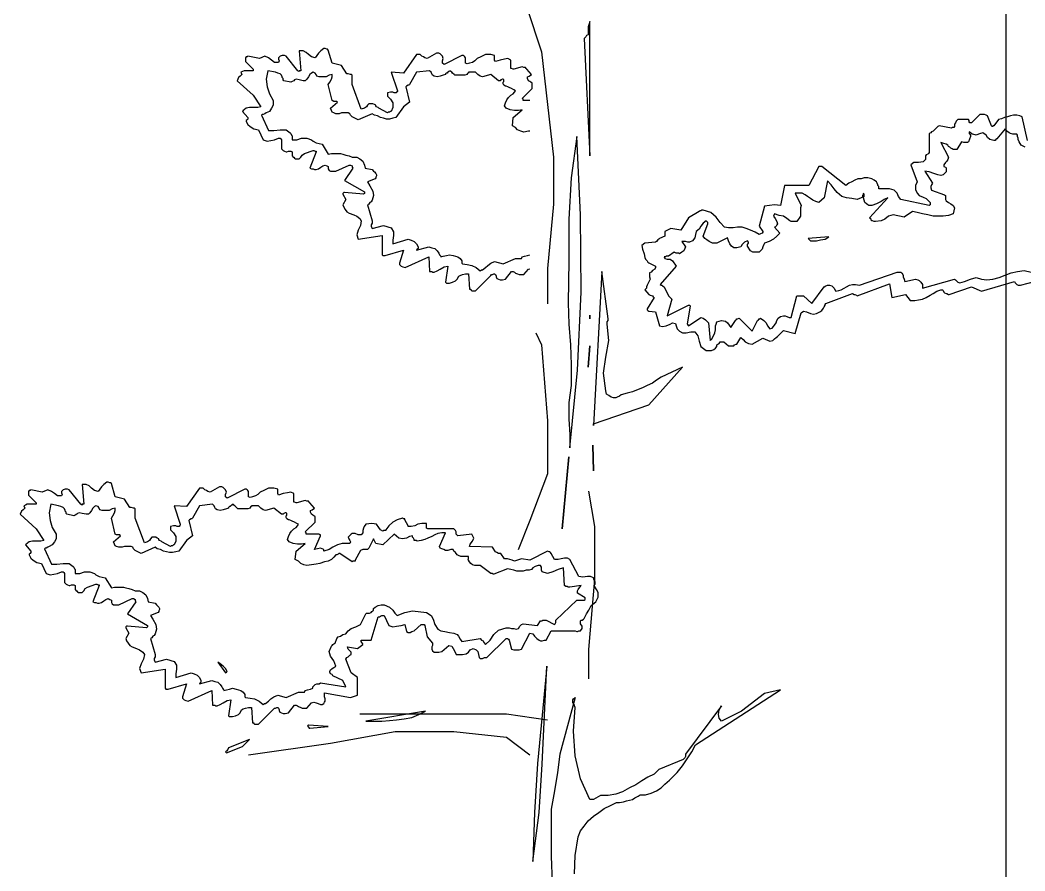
# Model space of a CAD drawing. Header units: millimetres. Extents: x 156.6 to 189.1, y 206.7 to 239.3.
# Drawn here: x 162.321 to 163.628, y 209.96 to 211.067 of the extents above; entities that cross this region are included whole.
import ezdxf

# ---------------------------------------------------------------- set-up
doc = ezdxf.new("R2010")
doc.units = ezdxf.units.MM
doc.header["$LTSCALE"] = 0.02
doc.layers.add('7', color=7, linetype='Continuous')

msp = doc.modelspace()

# ---------------------------------------------------------------- linework, layer by layer
msp.add_line((163.6035, 214.3096), (163.6035, 208.0858))
for points in [[(162.9617, 211.1401), (162.9998, 211.0257), (163.0151, 210.8884), (163.0151, 210.8274), (163.0074, 210.7435), (163.0074, 210.6978)], [(162.9922, 210.6597), (162.9998, 210.6444), (163.0074, 210.5453), (163.0074, 210.4766), (162.9845, 210.4156), (162.9693, 210.3775)], [(163.0608, 210.4538), (163.0685, 210.408), (163.0685, 210.3394), (163.0608, 210.2479), (163.0608, 210.2097)], [(162.7633, 210.164), (162.8243, 210.164), (162.893, 210.164), (162.954, 210.164), (163.0074, 210.1564)], [(162.6183, 210.1106), (162.7251, 210.1259), (162.8091, 210.1411), (162.8854, 210.1411), (162.954, 210.1335), (162.9845, 210.1106)]]:
    msp.add_lwpolyline(points)
at = {"layer": '7', "linetype": 'Continuous'}
for points in [[(163.0623, 210.8924), (163.0623, 211.0649), (163.0613, 211.0609), (163.0603, 211.0579), (163.0603, 211.0539), (163.0603, 211.0499), (163.0603, 211.0479), (163.0583, 211.047), (163.0573, 211.0449), (163.0553, 211.0429), (163.0623, 210.8904), (163.0623, 210.8904), (163.0623, 210.8914), (163.0623, 210.8924), (163.0623, 210.8924)], [(162.9845, 210.9621), (162.9767, 210.9621), (162.9756, 210.9621), (162.9756, 210.963), (162.9756, 210.9641), (162.9747, 210.965), (162.9876, 210.978), (162.9876, 210.979), (162.9876, 210.98), (162.9876, 210.981), (162.9876, 210.983), (162.9876, 210.985), (162.9856, 210.986), (162.9846, 210.987), (162.9826, 210.988), (162.9816, 210.991), (162.9816, 210.993), (162.9836, 210.994), (162.9866, 210.996), (162.9806, 211.003), (162.9796, 211.0039), (162.9787, 211.005), (162.9767, 211.005), (162.9747, 211.0059), (162.9637, 211.003), (162.9627, 211.003), (162.9607, 211.0039), (162.9597, 211.0039), (162.9597, 211.005), (162.9597, 211.0149), (162.9557, 211.0169), (162.9517, 211.0159), (162.9457, 211.0149), (162.9398, 211.0129), (162.9387, 211.0149), (162.9387, 211.0169), (162.9387, 211.0189), (162.9387, 211.0209), (162.9338, 211.0219), (162.9268, 211.0219), (162.9208, 211.0189), (162.9158, 211.0169), (162.9128, 211.0139), (162.9098, 211.0119), (162.9059, 211.0109), (162.9028, 211.0099), (162.9009, 211.0109), (162.9009, 211.0129), (162.9009, 211.0159), (162.9009, 211.0179), (162.8998, 211.0189), (162.8989, 211.0199), (162.8978, 211.0209), (162.8958, 211.0209), (162.8729, 211.0089), (162.8709, 211.0109), (162.8709, 211.0139), (162.8719, 211.0169), (162.8709, 211.0199), (162.8699, 211.0209), (162.8689, 211.0219), (162.8679, 211.0229), (162.8659, 211.0239), (162.8659, 211.0239), (162.865, 211.0239), (162.863, 211.0239), (162.863, 211.0239), (162.851, 211.0169), (162.848, 211.0179), (162.846, 211.0189), (162.844, 211.0199), (162.842, 211.0219), (162.841, 211.0219), (162.84, 211.0219), (162.838, 211.0219), (162.837, 211.0219), (162.8201, 210.998), (162.8041, 210.999), (162.8121, 210.975), (162.8121, 210.974), (162.8111, 210.9731), (162.8111, 210.972), (162.8101, 210.972), (162.8081, 210.972), (162.8061, 210.9731), (162.8031, 210.9731), (162.7991, 210.972), (162.7991, 210.972), (162.7991, 210.97), (162.7991, 210.9691), (162.7991, 210.968), (162.8031, 210.9641), (162.8061, 210.9591), (162.8061, 210.9531), (162.8041, 210.9481), (162.8031, 210.9481), (162.8021, 210.9471), (162.8001, 210.9471), (162.7991, 210.9461), (162.7882, 210.9521), (162.7872, 210.9531), (162.7852, 210.9541), (162.7842, 210.9551), (162.7842, 210.9561), (162.7822, 210.9571), (162.7802, 210.9581), (162.7772, 210.9581), (162.7752, 210.9581), (162.7732, 210.9561), (162.7722, 210.9541), (162.7692, 210.9521), (162.7652, 210.9511), (162.7533, 210.983), (162.7533, 210.995), (162.7522, 210.996), (162.7513, 210.996), (162.7483, 210.997), (162.7463, 210.997), (162.7393, 211.0079), (162.7273, 211.0109), (162.7223, 211.0279), (162.7214, 211.0289), (162.7203, 211.0289), (162.7183, 211.0299), (162.7164, 211.0299), (162.7124, 211.0269), (162.7094, 211.0239), (162.7074, 211.0209), (162.7054, 211.0179), (162.7004, 211.0189), (162.6964, 211.0219), (162.6934, 211.0249), (162.6895, 211.0269), (162.6884, 211.0269), (162.6875, 211.0269), (162.6855, 211.0269), (162.6845, 211.0269), (162.6864, 211.001), (162.6845, 211.001), (162.6845, 211), (162.6845, 211), (162.6825, 211.001), (162.6675, 211.0199), (162.6655, 211.0209), (162.6635, 211.0209), (162.6625, 211.0209), (162.6595, 211.0199), (162.6575, 211.0179), (162.6575, 211.0159), (162.6585, 211.0139), (162.6575, 211.0119), (162.6525, 211.0119), (162.6486, 211.0149), (162.6446, 211.0179), (162.6396, 211.0199), (162.6326, 211.0169), (162.6176, 211.0199), (162.6167, 211.0189), (162.6167, 211.0189), (162.6156, 211.0189), (162.6147, 211.0179), (162.6147, 211.0129), (162.6176, 211.0099), (162.6216, 211.0059), (162.6246, 211.003), (162.6246, 211.003), (162.6246, 211.0019), (162.6246, 211.001), (162.6246, 211.001), (162.6156, 211.001), (162.6136, 211.001), (162.6127, 211.001), (162.6107, 211), (162.6087, 210.999), (162.6097, 210.996), (162.6077, 210.994), (162.6057, 210.992), (162.6037, 210.988), (162.6246, 210.9691), (162.6346, 210.9541), (162.6306, 210.9531), (162.6256, 210.9531), (162.6196, 210.9531), (162.6156, 210.9521), (162.6136, 210.9511), (162.6127, 210.9501), (162.6117, 210.9491), (162.6107, 210.9481), (162.6176, 210.9401), (162.6176, 210.9381), (162.6167, 210.9371), (162.6156, 210.9361), (162.6156, 210.9351), (162.6176, 210.9311), (162.6206, 210.9282), (162.6256, 210.9252), (162.6316, 210.9242), (162.6376, 210.9112), (162.6426, 210.9092), (162.6475, 210.9102), (162.6525, 210.9112), (162.6575, 210.9132), (162.6585, 210.9132), (162.6595, 210.9132), (162.6605, 210.9122), (162.6615, 210.9112), (162.6615, 210.8992), (162.6625, 210.8983), (162.6635, 210.8972), (162.6655, 210.8963), (162.6675, 210.8953), (162.6685, 210.8953), (162.6705, 210.8963), (162.6715, 210.8963), (162.6735, 210.8963), (162.6755, 210.8953), (162.6755, 210.8933), (162.6755, 210.8903), (162.6765, 210.8883), (162.6775, 210.8883), (162.6785, 210.8873), (162.6795, 210.8863), (162.6805, 210.8863), (162.6845, 210.8863), (162.6864, 210.8883), (162.6884, 210.8913), (162.6914, 210.8933), (162.7024, 210.8972), (162.7034, 210.8972), (162.7054, 210.8963), (162.7064, 210.8963), (162.7064, 210.8953), (162.6984, 210.8743), (162.7004, 210.8733), (162.7024, 210.8733), (162.7044, 210.8723), (162.7064, 210.8723), (162.7094, 210.8733), (162.7124, 210.8753), (162.7154, 210.8773), (162.7183, 210.8783), (162.7203, 210.8773), (162.7223, 210.8763), (162.7223, 210.8733), (162.7234, 210.8713), (162.7253, 210.8703), (162.7273, 210.8703), (162.7303, 210.8703), (162.7323, 210.8703), (162.7493, 210.8783), (162.7513, 210.8783), (162.7533, 210.8773), (162.7533, 210.8753), (162.7543, 210.8743), (162.7433, 210.8583), (162.7692, 210.8434), (162.7692, 210.8424), (162.7692, 210.8424), (162.7692, 210.8414), (162.7682, 210.8404), (162.7433, 210.8424), (162.7433, 210.8424), (162.7423, 210.8424), (162.7413, 210.8414), (162.7413, 210.8404), (162.7453, 210.8334), (162.7413, 210.8264), (162.7423, 210.8235), (162.7443, 210.8205), (162.7463, 210.8175), (162.7493, 210.8155), (162.7553, 210.8135), (162.7592, 210.8115), (162.7632, 210.8085), (162.7652, 210.8055), (162.7642, 210.7995), (162.7612, 210.7935), (162.7592, 210.7875), (162.7612, 210.7816), (162.7922, 210.7866), (162.7922, 210.7616), (162.7931, 210.7606), (162.7942, 210.7606), (162.7951, 210.7606), (162.7961, 210.7606), (162.8201, 210.7676), (162.8151, 210.7507), (162.8151, 210.7487), (162.8171, 210.7467), (162.8191, 210.7457), (162.8221, 210.7447), (162.853, 210.7586), (162.854, 210.7397), (162.855, 210.7397), (162.857, 210.7397), (162.858, 210.7387), (162.86, 210.7387), (162.8639, 210.7407), (162.8679, 210.7427), (162.8729, 210.7457), (162.8779, 210.7467), (162.8749, 210.7257), (162.8759, 210.7247), (162.8779, 210.7247), (162.8789, 210.7247), (162.8799, 210.7247), (162.8839, 210.7257), (162.8879, 210.7277), (162.8899, 210.7297), (162.8919, 210.7337), (162.8939, 210.7347), (162.8969, 210.7357), (162.9009, 210.7367), (162.9048, 210.7367), (162.9059, 210.7167), (162.9068, 210.7167), (162.9078, 210.7167), (162.9078, 210.7158), (162.9088, 210.7147)], [(162.9845, 210.9225), (162.9826, 210.9222), (162.9767, 210.9212), (162.9726, 210.9222), (162.9686, 210.9242), (162.9657, 210.9272), (162.9617, 210.9291), (162.9627, 210.9401), (162.9747, 210.9501), (162.9697, 210.9491), (162.9647, 210.9491), (162.9587, 210.9501), (162.9537, 210.9521), (162.9517, 210.9551), (162.9527, 210.9591), (162.9547, 210.963), (162.9567, 210.9661), (162.9597, 210.9691), (162.9627, 210.9711), (162.9647, 210.9731), (162.9657, 210.975), (162.9637, 210.976), (162.9607, 210.978), (162.9577, 210.979), (162.9557, 210.98), (162.9537, 210.981), (162.9527, 210.981), (162.9507, 210.982), (162.9497, 210.984), (162.9497, 210.986), (162.9507, 210.987), (162.9507, 210.989), (162.9497, 210.99), (162.9487, 210.99), (162.9467, 210.989), (162.9457, 210.988), (162.9437, 210.988), (162.9338, 210.996), (162.9228, 210.993), (162.9198, 210.994), (162.9168, 210.996), (162.9158, 210.997), (162.9138, 210.999), (162.9048, 210.999), (162.9048, 210.998), (162.9039, 210.998), (162.9028, 210.997), (162.9028, 210.996), (162.8998, 210.995), (162.8958, 210.995), (162.8929, 210.995), (162.8889, 210.995), (162.8869, 210.995), (162.8859, 210.996), (162.8839, 210.998), (162.8829, 210.999), (162.8819, 211), (162.8809, 211.001), (162.8789, 211), (162.8779, 210.999), (162.8769, 210.998), (162.8759, 210.998), (162.8749, 210.997), (162.8749, 210.996), (162.8719, 210.995), (162.8679, 210.994), (162.8639, 210.993), (162.86, 210.994), (162.858, 210.995), (162.857, 210.997), (162.856, 210.999), (162.854, 211.001), (162.837, 210.999), (162.8281, 210.983), (162.8271, 210.982), (162.8261, 210.982), (162.8241, 210.981), (162.8231, 210.98), (162.8281, 210.9601), (162.8201, 210.9541), (162.8101, 210.9401), (162.8061, 210.9391), (162.8021, 210.9381), (162.7981, 210.9381), (162.7942, 210.9391), (162.7902, 210.9401), (162.7862, 210.9421), (162.7822, 210.9431), (162.7792, 210.9451), (162.7612, 210.9371), (162.7533, 210.9411), (162.7513, 210.9431), (162.7503, 210.9451), (162.7483, 210.9461), (162.7463, 210.9461), (162.7423, 210.9461), (162.7393, 210.9461), (162.7363, 210.9451), (162.7323, 210.9451), (162.7293, 210.9461), (162.7273, 210.9471), (162.7263, 210.9491), (162.7253, 210.9521), (162.7343, 210.9601), (162.7333, 210.9611), (162.7323, 210.9611), (162.7293, 210.9611), (162.7273, 210.9621), (162.7223, 210.983), (162.7243, 210.986), (162.7263, 210.99), (162.7273, 210.993), (162.7273, 210.996), (162.7234, 210.995), (162.7194, 210.993), (162.7154, 210.993), (162.7104, 210.993), (162.7074, 210.994), (162.7064, 210.996), (162.7054, 210.998), (162.7024, 210.999), (162.7004, 210.998), (162.6984, 210.996), (162.6964, 210.993), (162.6944, 210.99), (162.6924, 210.988), (162.6895, 210.988), (162.6845, 210.989), (162.6805, 210.99), (162.6785, 210.989), (162.6775, 210.988), (162.6755, 210.987), (162.6735, 210.986), (162.6645, 210.988), (162.6635, 210.989), (162.6635, 210.991), (162.6625, 210.992), (162.6625, 210.993), (162.6615, 210.995), (162.6595, 210.997), (162.6565, 210.998), (162.6535, 210.999), (162.6436, 211.001), (162.6416, 210.99), (162.6426, 210.98), (162.6456, 210.9711), (162.6506, 210.9621), (162.6506, 210.9561), (162.6486, 210.9521), (162.6456, 210.9481), (162.6416, 210.9461), (162.6396, 210.9451), (162.6376, 210.9441), (162.6366, 210.9441), (162.6356, 210.9431), (162.6446, 210.9232), (162.6515, 210.9232), (162.6595, 210.9242), (162.6675, 210.9242), (162.6725, 210.9202), (162.6735, 210.9192), (162.6745, 210.9172), (162.6755, 210.9162), (162.6755, 210.9162), (162.6755, 210.9152), (162.6755, 210.9142), (162.6755, 210.9132), (162.6755, 210.9112), (162.6815, 210.9112), (162.6875, 210.9132), (162.6944, 210.9132), (162.7004, 210.9112), (162.7024, 210.9092), (162.7064, 210.9072), (162.7104, 210.9062), (162.7144, 210.9052), (162.7223, 210.8922), (162.7263, 210.8933), (162.7303, 210.8933), (162.7343, 210.8933), (162.7383, 210.8933), (162.7413, 210.8922), (162.7453, 210.8913), (162.7493, 210.8903), (162.7533, 210.8883), (162.7543, 210.8883), (162.7553, 210.8883), (162.7572, 210.8883), (162.7592, 210.8883), (162.7632, 210.8863), (162.7672, 210.8833), (162.7692, 210.8783), (162.7702, 210.8743), (162.7792, 210.8723), (162.7812, 210.8703), (162.7822, 210.8693), (162.7842, 210.8673), (162.7852, 210.8653), (162.7852, 210.8643), (162.7842, 210.8623), (162.7842, 210.8614), (162.7832, 210.8603), (162.7732, 210.8564), (162.7762, 210.8514), (162.7802, 210.8444), (162.7812, 210.8384), (162.7792, 210.8324), (162.7782, 210.8304), (162.7762, 210.8294), (162.7752, 210.8275), (162.7732, 210.8264), (162.7792, 210.8055), (162.7792, 210.8025), (162.7782, 210.8005), (162.7782, 210.7985), (162.7792, 210.7955), (162.7942, 210.7995), (162.8041, 210.7965), (162.8071, 210.7915), (162.8071, 210.7866), (162.8061, 210.7806), (162.8061, 210.7756), (162.8261, 210.7816), (162.83, 210.7806), (162.834, 210.7786), (162.837, 210.7756), (162.839, 210.7716), (162.839, 210.7706), (162.839, 210.7696), (162.838, 210.7686), (162.837, 210.7676), (162.853, 210.7716), (162.857, 210.7706), (162.861, 210.7696), (162.8639, 210.7666), (162.8659, 210.7636), (162.867, 210.7616), (162.8679, 210.7606), (162.8689, 210.7596), (162.8689, 210.7586), (162.8719, 210.7596), (162.8759, 210.7606), (162.8799, 210.7616), (162.8849, 210.7606), (162.8879, 210.7596), (162.8909, 210.7586), (162.8939, 210.7567), (162.8958, 210.7536), (162.8958, 210.7527), (162.8958, 210.7517), (162.8958, 210.7507), (162.8969, 210.7497), (162.9028, 210.7487), (162.9088, 210.7477), (162.9148, 210.7447), (162.9198, 210.7407), (162.9198, 210.7407), (162.9218, 210.7417), (162.9228, 210.7417), (162.9228, 210.7417)], [(163.6317, 210.9103), (163.6247, 210.9412), (163.6218, 210.9422), (163.6178, 210.9432), (163.6138, 210.9432), (163.6098, 210.9422), (163.6058, 210.9412), (163.6018, 210.9402), (163.5978, 210.9382), (163.5939, 210.9373), (163.5879, 210.9293), (163.5869, 210.9293), (163.5869, 210.9283), (163.5859, 210.9283), (163.5849, 210.9293), (163.5799, 210.9422), (163.5779, 210.9432), (163.5759, 210.9442), (163.5729, 210.9442), (163.5699, 210.9442), (163.5589, 210.9333), (163.5569, 210.9333), (163.5559, 210.9343), (163.5559, 210.9362), (163.555, 210.9373), (163.541, 210.9373), (163.539, 210.9353), (163.538, 210.9333), (163.537, 210.9313), (163.537, 210.9293), (163.537, 210.9283), (163.536, 210.9273), (163.534, 210.9273), (163.533, 210.9263), (163.5171, 210.9293), (163.5151, 210.9283), (163.5141, 210.9273), (163.5121, 210.9253), (163.5101, 210.9233), (163.5091, 210.9223), (163.5071, 210.9213), (163.5061, 210.9203), (163.5041, 210.9193), (163.5041, 210.8944), (163.5031, 210.8934), (163.5021, 210.8924), (163.5001, 210.8914), (163.4991, 210.8904), (163.4991, 210.8894), (163.4991, 210.8884), (163.4991, 210.8864), (163.4991, 210.8854), (163.4961, 210.8824), (163.4901, 210.8814), (163.4841, 210.8814), (163.4802, 210.8784), (163.4881, 210.8565), (163.4861, 210.8515), (163.4861, 210.8465), (163.4881, 210.8415), (163.4911, 210.8385), (163.4961, 210.8365), (163.5001, 210.8346), (163.5031, 210.8315), (163.5051, 210.8296), (163.5051, 210.8286), (163.5051, 210.8276), (163.5051, 210.8266), (163.5041, 210.8256), (163.4672, 210.8335), (163.4642, 210.8375), (163.4622, 210.8415), (163.4582, 210.8455), (163.4522, 210.8475), (163.4383, 210.8475), (163.4383, 210.8485), (163.4383, 210.8505), (163.4373, 210.8515), (163.4373, 210.8525), (163.4363, 210.8545), (163.4353, 210.8565), (163.4323, 210.8585), (163.4293, 210.8605), (163.4243, 210.8615), (163.4193, 210.8615), (163.4153, 210.8605), (163.4113, 210.8605), (163.4074, 210.8585), (163.4034, 210.8565), (163.3994, 210.8545), (163.3954, 210.8515), (163.3645, 210.8764), (163.3645, 210.8764), (163.3625, 210.8764), (163.3615, 210.8764), (163.3605, 210.8764), (163.3475, 210.8515), (163.3156, 210.8515), (163.3106, 210.8256), (163.3027, 210.8266), (163.2897, 210.8246), (163.2827, 210.7986), (163.2877, 210.7917), (163.2877, 210.7907), (163.2867, 210.7897), (163.2847, 210.7887), (163.2827, 210.7877), (163.2777, 210.7907), (163.2717, 210.7937), (163.2658, 210.7957), (163.2608, 210.7976), (163.2548, 210.7976), (163.2488, 210.7966), (163.2428, 210.7966), (163.2378, 210.7976), (163.2319, 210.8036), (163.2269, 210.8106), (163.2199, 210.8166), (163.2099, 210.8196), (163.2079, 210.8196), (163.2069, 210.8186), (163.2059, 210.8186), (163.2049, 210.8176), (163.191, 210.8096), (163.181, 210.7937), (163.168, 210.7957), (163.16, 210.7917), (163.16, 210.7907), (163.16, 210.7887), (163.16, 210.7877), (163.16, 210.7857), (163.1531, 210.7827), (163.1521, 210.7817), (163.1511, 210.7807), (163.1491, 210.7787), (163.1481, 210.7777), (163.1341, 210.7767), (163.1301, 210.7737), (163.1311, 210.7687), (163.1331, 210.7627), (163.1341, 210.7578), (163.1351, 210.7558), (163.1371, 210.7538), (163.1381, 210.7518), (163.1391, 210.7508), (163.1481, 210.7468), (163.1481, 210.7448), (163.1471, 210.7428), (163.1441, 210.7408), (163.1421, 210.7388), (163.1401, 210.7378), (163.1401, 210.7348), (163.1401, 210.7328), (163.1411, 210.7299), (163.1371, 210.7218), (163.1361, 210.7198), (163.1361, 210.7179), (163.1351, 210.7169), (163.1341, 210.7159), (163.1391, 210.7099), (163.1411, 210.7089), (163.1441, 210.7079), (163.1451, 210.7069), (163.1461, 210.7059), (163.1371, 210.691), (163.1371, 210.6899), (163.1371, 210.6899), (163.1381, 210.689), (163.1391, 210.6879), (163.1481, 210.687), (163.1531, 210.669), (163.1571, 210.668), (163.162, 210.669), (163.167, 210.671), (163.17, 210.673), (163.174, 210.672), (163.175, 210.669), (163.176, 210.665), (163.179, 210.662), (163.183, 210.66), (163.188, 210.66), (163.194, 210.661), (163.1989, 210.661), (163.2029, 210.656), (163.2049, 210.649), (163.2069, 210.6421), (163.2139, 210.6371), (163.2149, 210.6371), (163.2159, 210.6371), (163.2169, 210.6371), (163.2169, 210.6371)], [(163.6287, 210.9014), (163.6238, 210.9043), (163.6208, 210.9083), (163.6198, 210.9113), (163.6198, 210.9133), (163.6188, 210.9153), (163.6188, 210.9173), (163.6178, 210.9183), (163.6158, 210.9183), (163.6148, 210.9183), (163.6128, 210.9183), (163.6098, 210.9193), (163.6078, 210.9203), (163.6048, 210.9223), (163.6028, 210.9253), (163.5919, 210.9123), (163.5908, 210.9113), (163.5908, 210.9113), (163.5899, 210.9103), (163.5879, 210.9103), (163.5829, 210.9113), (163.5799, 210.9143), (163.5779, 210.9173), (163.5739, 210.9203), (163.5709, 210.9193), (163.5679, 210.9183), (163.5649, 210.9173), (163.5609, 210.9183), (163.56, 210.9183), (163.5589, 210.9193), (163.5579, 210.9203), (163.5559, 210.9213), (163.5559, 210.9193), (163.5569, 210.9183), (163.5579, 210.9173), (163.5579, 210.9153), (163.555, 210.9083), (163.5539, 210.9074), (163.551, 210.9074), (163.549, 210.9074), (163.546, 210.9083), (163.54, 210.8984), (163.539, 210.8984), (163.538, 210.8984), (163.536, 210.8984), (163.535, 210.8984), (163.534, 210.8994), (163.532, 210.9004), (163.531, 210.9014), (163.529, 210.9023), (163.528, 210.9043), (163.526, 210.9054), (163.523, 210.9063), (163.5191, 210.9074), (163.529, 210.8884), (163.528, 210.8854), (163.527, 210.8834), (163.525, 210.8814), (163.523, 210.8784), (163.523, 210.8764), (163.525, 210.8754), (163.526, 210.8744), (163.526, 210.8724), (163.526, 210.8694), (163.524, 210.8674), (163.522, 210.8654), (163.5191, 210.8645), (163.5151, 210.8654), (163.5101, 210.8674), (163.5041, 210.8694), (163.4981, 210.8704), (163.5081, 210.8545), (163.5071, 210.8525), (163.5061, 210.8505), (163.5061, 210.8485), (163.5071, 210.8455), (163.524, 210.8395), (163.525, 210.8385), (163.525, 210.8355), (163.525, 210.8335), (163.526, 210.8315), (163.529, 210.8296), (163.532, 210.8276), (163.535, 210.8256), (163.537, 210.8226), (163.535, 210.8146), (163.529, 210.8126), (163.522, 210.8116), (163.5151, 210.8116), (163.5091, 210.8116), (163.5021, 210.8136), (163.4951, 210.8146), (163.4881, 210.8166), (163.4822, 210.8176), (163.4712, 210.8106), (163.4572, 210.8136), (163.4512, 210.8116), (163.4463, 210.8076), (163.4413, 210.8056), (163.4343, 210.8046), (163.4323, 210.8046), (163.4303, 210.8056), (163.4293, 210.8056), (163.4293, 210.8056), (163.4283, 210.8066), (163.4283, 210.8076), (163.4273, 210.8086), (163.4263, 210.8096), (163.4502, 210.8355), (163.4452, 210.8335), (163.4413, 210.8306), (163.4353, 210.8276), (163.4293, 210.8256), (163.4283, 210.8256), (163.4273, 210.8256), (163.4253, 210.8256), (163.4243, 210.8266), (163.4223, 210.8276), (163.4203, 210.8296), (163.4193, 210.8326), (163.4183, 210.8355), (163.4183, 210.8365), (163.4193, 210.8375), (163.4193, 210.8395), (163.4183, 210.8415), (163.4183, 210.8405), (163.4173, 210.8385), (163.4173, 210.8365), (163.4153, 210.8355), (163.4103, 210.8335), (163.4034, 210.8346), (163.3964, 210.8355), (163.3904, 210.8375), (163.3844, 210.8425), (163.3804, 210.8475), (163.3764, 210.8525), (163.3715, 210.8575), (163.3675, 210.8355), (163.3605, 210.8296), (163.3565, 210.8306), (163.3525, 210.8326), (163.3495, 210.8346), (163.3455, 210.8375), (163.3425, 210.8395), (163.3386, 210.8415), (163.3346, 210.8415), (163.3296, 210.8415), (163.3375, 210.8256), (163.3366, 210.8226), (163.3366, 210.8186), (163.3366, 210.8156), (163.3366, 210.8116), (163.3316, 210.8046), (163.3296, 210.8046), (163.3266, 210.8046), (163.3246, 210.8046), (163.3226, 210.8056), (163.3186, 210.8086), (163.3146, 210.8116), (163.3086, 210.8126), (163.3027, 210.8146), (163.3016, 210.8116), (163.3036, 210.8086), (163.3056, 210.8046), (163.3066, 210.8016), (163.3056, 210.8006), (163.3047, 210.7986), (163.3036, 210.7976), (163.3027, 210.7976), (163.3096, 210.7897), (163.3056, 210.7857), (163.3016, 210.7817), (163.2957, 210.7787), (163.2897, 210.7767), (163.2887, 210.7747), (163.2877, 210.7717), (163.2867, 210.7687), (163.2847, 210.7667), (163.2827, 210.7647), (163.2787, 210.7647), (163.2747, 210.7647), (163.2717, 210.7667), (163.2677, 210.7727), (163.2677, 210.7747), (163.2688, 210.7767), (163.2688, 210.7777), (163.2677, 210.7797), (163.2638, 210.7777), (163.2608, 210.7747), (163.2588, 210.7717), (163.2538, 210.7707), (163.2538, 210.7707), (163.2528, 210.7707), (163.2508, 210.7707), (163.2498, 210.7707), (163.2468, 210.7727), (163.2448, 210.7757), (163.2428, 210.7797), (163.2418, 210.7837), (163.2279, 210.7767), (163.2269, 210.7767), (163.2249, 210.7767), (163.2239, 210.7767), (163.2219, 210.7767), (163.2179, 210.7787), (163.2149, 210.7807), (163.2119, 210.7827), (163.2099, 210.7857), (163.2159, 210.8016), (163.2159, 210.8016), (163.2159, 210.8036), (163.2149, 210.8046), (163.2139, 210.8056), (163.2099, 210.8026), (163.2069, 210.7986), (163.2049, 210.7946), (163.2009, 210.7917), (163.2, 210.7877), (163.1989, 210.7837), (163.196, 210.7797), (163.192, 210.7777), (163.1899, 210.7777), (163.187, 210.7787), (163.185, 210.7787), (163.182, 210.7787), (163.187, 210.7717), (163.186, 210.7697), (163.185, 210.7667), (163.182, 210.7647), (163.179, 210.7627), (163.178, 210.7637), (163.176, 210.7637), (163.175, 210.7637), (163.172, 210.7647), (163.165, 210.7598), (163.164, 210.7598), (163.162, 210.7598), (163.1611, 210.7587), (163.1591, 210.7587), (163.16, 210.7568), (163.163, 210.7558), (163.167, 210.7558), (163.17, 210.7538), (163.175, 210.7468), (163.1541, 210.7229), (163.1551, 210.7218), (163.1561, 210.7218), (163.1571, 210.7209), (163.1591, 210.7198), (163.165, 210.7079), (163.166, 210.7069), (163.167, 210.7059), (163.168, 210.7049), (163.169, 210.7039), (163.163, 210.682), (163.191, 210.6959), (163.191, 210.6959), (163.192, 210.6959), (163.193, 210.6949), (163.193, 210.6949), (163.189, 210.671), (163.1899, 210.671), (163.1899, 210.67), (163.191, 210.669), (163.192, 210.67), (163.2069, 210.68), (163.2099, 210.679), (163.2129, 210.677), (163.2149, 210.675), (163.2169, 210.673), (163.2189, 210.6501), (163.2189, 210.6501), (163.2199, 210.651), (163.2209, 210.651), (163.2209, 210.651)], [(163.0364, 210.5104), (163.0464, 210.6112), (163.0513, 210.7129), (163.0504, 210.8136), (163.0454, 210.9153), (163.0384, 210.8615), (163.0354, 210.8076), (163.0354, 210.7538), (163.0344, 210.6989), (163.0354, 210.671), (163.0374, 210.6441), (163.0384, 210.6182), (163.0384, 210.5912), (163.0354, 210.5693), (163.0354, 210.5474), (163.0364, 210.5274), (163.0364, 210.5104)], [(163.3515, 210.7797), (163.3575, 210.7797), (163.3625, 210.7807), (163.3685, 210.7817), (163.3735, 210.7847), (163.3465, 210.7827), (163.3465, 210.7827), (163.3475, 210.7817), (163.3495, 210.7797), (163.3515, 210.7797)], [(162.9228, 210.7417), (162.9268, 210.7447), (162.9298, 210.7477), (162.9338, 210.7507), (162.9387, 210.7527), (162.9497, 210.7497), (162.9657, 210.7567), (162.9736, 210.7567), (162.9747, 210.7586), (162.9776, 210.7596), (162.9816, 210.7606), (162.9845, 210.7616)], [(162.9088, 210.7147), (162.9098, 210.7147), (162.9118, 210.7147), (162.9128, 210.7147), (162.9138, 210.7147), (162.9338, 210.7347), (162.9347, 210.7357), (162.9358, 210.7357), (162.9378, 210.7367), (162.9387, 210.7367), (162.9398, 210.7357), (162.9407, 210.7337), (162.9407, 210.7327), (162.9417, 210.7307), (162.9437, 210.7297), (162.9457, 210.7287), (162.9487, 210.7287), (162.9527, 210.7297), (162.9607, 210.7397), (162.9627, 210.7397), (162.9647, 210.7387), (162.9657, 210.7377), (162.9686, 210.7367), (162.9706, 210.7357), (162.9726, 210.7357), (162.9747, 210.7357), (162.9767, 210.7357), (162.9826, 210.7427), (162.9845, 210.7433)], [(163.2209, 210.651), (163.2229, 210.6551), (163.2249, 210.66), (163.2259, 210.664), (163.2259, 210.669), (163.2269, 210.671), (163.2279, 210.674), (163.2308, 210.675), (163.2338, 210.676), (163.2388, 210.675), (163.2418, 210.673), (163.2438, 210.67), (163.2458, 210.667), (163.2518, 210.676), (163.2528, 210.677), (163.2538, 210.678), (163.2548, 210.678), (163.2568, 210.679), (163.2737, 210.662), (163.2807, 210.676), (163.2817, 210.677), (163.2827, 210.678), (163.2837, 210.678), (163.2847, 210.679), (163.2887, 210.676), (163.2917, 210.673), (163.2937, 210.669), (163.2967, 210.665), (163.2997, 210.666), (163.3016, 210.668), (163.3027, 210.67), (163.3047, 210.673), (163.3056, 210.676), (163.3076, 210.679), (163.3106, 210.681), (163.3146, 210.682), (163.3166, 210.682), (163.3186, 210.681), (163.3216, 210.68), (163.3246, 210.68), (163.3316, 210.7079), (163.3405, 210.7079), (163.3515, 210.6979), (163.3675, 210.7198), (163.3695, 210.7209), (163.3715, 210.7218), (163.3744, 210.7218), (163.3775, 210.7209), (163.3784, 210.7198), (163.3804, 210.7179), (163.3814, 210.7159), (163.3824, 210.7139), (163.3864, 210.7149), (163.3894, 210.7159), (163.3934, 210.7179), (163.3964, 210.7198), (163.4004, 210.7218), (163.4044, 210.7229), (163.4083, 210.7229), (163.4133, 210.7218), (163.4622, 210.7388), (163.4632, 210.7388), (163.4652, 210.7388), (163.4672, 210.7388), (163.4682, 210.7378), (163.4702, 210.7348), (163.4702, 210.7328), (163.4712, 210.7299), (163.4722, 210.7268), (163.4861, 210.7299), (163.4891, 210.7288), (163.4911, 210.7278), (163.4931, 210.7258), (163.4951, 210.7229), (163.4951, 210.7218), (163.4951, 210.7209), (163.4951, 210.7189), (163.4951, 210.7179), (163.537, 210.7299), (163.538, 210.7288), (163.539, 210.7278), (163.541, 210.7258), (163.544, 210.7249), (163.5499, 210.7268), (163.5579, 210.7299), (163.5649, 210.7318), (163.5719, 210.7299), (163.5789, 210.7288), (163.5869, 210.7299), (163.5948, 210.7318), (163.6028, 210.7348), (163.6108, 210.7378), (163.6188, 210.7398), (163.6277, 210.7408), (163.6367, 210.7388)], [(163.0673, 210.5394), (163.0673, 210.5394), (163.0673, 210.5404), (163.0673, 210.5414), (163.0673, 210.5414), (163.1391, 210.5663), (163.183, 210.6151), (163.1551, 210.6022), (163.1491, 210.5982), (163.1441, 210.5942), (163.1371, 210.5912), (163.1311, 210.5882), (163.1252, 210.5863), (163.1182, 210.5832), (163.1112, 210.5812), (163.1032, 210.5793), (163.1012, 210.5773), (163.0982, 210.5762), (163.0962, 210.5753), (163.0932, 210.5753), (163.0902, 210.5762), (163.0872, 210.5782), (163.0843, 210.5802), (163.0833, 210.5843), (163.0803, 210.6072), (163.0833, 210.6281), (163.0872, 210.6501), (163.0852, 210.671), (163.0852, 210.674), (163.0863, 210.676), (163.0863, 210.677), (163.0863, 210.678), (163.0783, 210.7398), (163.0673, 210.5394)], [(163.2169, 210.6371), (163.2209, 210.6371), (163.2239, 210.6381), (163.2259, 210.6401), (163.2279, 210.6421), (163.2279, 210.6441), (163.2288, 210.6451), (163.2308, 210.6461), (163.2319, 210.6481), (163.2328, 210.6481), (163.2338, 210.6481), (163.2358, 210.6481), (163.2368, 210.6481), (163.2428, 210.6431), (163.2438, 210.6431), (163.2448, 210.6431), (163.2468, 210.6431), (163.2478, 210.6431), (163.2498, 210.6431), (163.2508, 210.6441), (163.2528, 210.6451), (163.2538, 210.6451), (163.2588, 210.654), (163.2618, 210.651), (163.2647, 210.6481), (163.2688, 210.6461), (163.2737, 210.6451), (163.2877, 210.653), (163.2967, 210.649), (163.3007, 210.6501), (163.3027, 210.6521), (163.3047, 210.654), (163.3066, 210.6551), (163.3146, 210.663), (163.3296, 210.659), (163.3375, 210.686), (163.3405, 210.6879), (163.3445, 210.687), (163.3495, 210.685), (163.3535, 210.684), (163.3575, 210.685), (163.3615, 210.687), (163.3645, 210.689), (163.3665, 210.6919), (163.3675, 210.6939), (163.3685, 210.6959), (163.3685, 210.6969), (163.3695, 210.6979), (163.4044, 210.7109), (163.4063, 210.7099), (163.4074, 210.7099), (163.4094, 210.7089), (163.4103, 210.7079), (163.4522, 210.7238), (163.4552, 210.7059), (163.4732, 210.7099), (163.4791, 210.7019), (163.4851, 210.7019), (163.4901, 210.7029), (163.4951, 210.7039), (163.5001, 210.7059), (163.5051, 210.7089), (163.5091, 210.7109), (163.5141, 210.7139), (163.5191, 210.7159), (163.5211, 210.7159), (163.522, 210.7149), (163.523, 210.7129), (163.524, 210.7119), (163.526, 210.7109), (163.527, 210.7109), (163.529, 210.7099), (163.53, 210.7099), (163.5589, 210.7198), (163.5719, 210.7139), (163.6148, 210.7268), (163.6158, 210.7249), (163.6178, 210.7229), (163.6198, 210.7218), (163.6227, 210.7218), (163.6527, 210.7299)], [(163.0623, 210.678), (163.0623, 210.679), (163.0623, 210.681), (163.0623, 210.682), (163.0623, 210.683), (163.0623, 210.682), (163.0623, 210.681), (163.0623, 210.679), (163.0623, 210.678)], [(163.0603, 210.6151), (163.0623, 210.6431), (163.0603, 210.6151)], [(163.0673, 210.4805), (163.0663, 210.5135), (163.0673, 210.4805)], [(163.0264, 210.4047), (163.0354, 210.4985), (163.0264, 210.4047)], [(162.6265, 210.1504), (162.6275, 210.1504), (162.6295, 210.1504), (162.6305, 210.1504), (162.6315, 210.1504), (162.6515, 210.1704), (162.6524, 210.1714), (162.6535, 210.1714), (162.6555, 210.1724), (162.6565, 210.1724), (162.6575, 210.1714), (162.6585, 210.1694), (162.6585, 210.1684), (162.6594, 210.1664), (162.6614, 210.1654), (162.6634, 210.1644), (162.6664, 210.1644), (162.6704, 210.1654), (162.6784, 210.1754), (162.6804, 210.1754), (162.6824, 210.1744), (162.6834, 210.1734), (162.6864, 210.1724), (162.6884, 210.1714), (162.6904, 210.1714), (162.6924, 210.1714), (162.6944, 210.1714), (162.7003, 210.1784), (162.7033, 210.1794), (162.7063, 210.1784), (162.7093, 210.1774), (162.7123, 210.1764), (162.7143, 210.1764), (162.7163, 210.1774), (162.7173, 210.1794), (162.7183, 210.1804), (162.7183, 210.1834), (162.7173, 210.1863), (162.7173, 210.1883), (162.7173, 210.1913), (162.7512, 210.1854), (162.7602, 210.1883), (162.7602, 210.2113), (162.7522, 210.2173), (162.7452, 210.2352), (162.7462, 210.2372), (162.7482, 210.2382), (162.7502, 210.2402), (162.7522, 210.2412), (162.7522, 210.2442), (162.7502, 210.2462), (162.7482, 210.2482), (162.7472, 210.2512), (162.7602, 210.2492), (162.7672, 210.2542), (162.7672, 210.2551), (162.7661, 210.2571), (162.7652, 210.2582), (162.7652, 210.2601), (162.7672, 210.2601), (162.7681, 210.2601), (162.7701, 210.2601), (162.7711, 210.2601), (162.7731, 210.2601), (162.7751, 210.2601), (162.7761, 210.2601), (162.7781, 210.2601), (162.7871, 210.2901), (162.7891, 210.2901), (162.7901, 210.2911), (162.7921, 210.2921), (162.7951, 210.2921), (162.8011, 210.2791), (162.8061, 210.2771), (162.811, 210.2781), (162.817, 210.2791), (162.822, 210.2801), (162.824, 210.2711), (162.826, 210.2701), (162.829, 210.2701), (162.831, 210.2711), (162.834, 210.2721), (162.8429, 210.2801), (162.8439, 210.2801), (162.8459, 210.2801), (162.8469, 210.2801), (162.8479, 210.2791), (162.8509, 210.2641), (162.8579, 210.2562), (162.8579, 210.2532), (162.8569, 210.2512), (162.8569, 210.2482), (162.8579, 210.2462), (162.8599, 210.2442), (162.8629, 210.2442), (162.8659, 210.2442), (162.8699, 210.2452), (162.8789, 210.2532), (162.8828, 210.2522), (162.8848, 210.2492), (162.8868, 210.2452), (162.8888, 210.2412), (162.8968, 210.2412), (162.9018, 210.2422), (162.9048, 210.2442), (162.9068, 210.2472), (162.9108, 210.2492), (162.9147, 210.2472), (162.9167, 210.2452), (162.9177, 210.2412), (162.9187, 210.2372), (162.9197, 210.2362), (162.9227, 210.2362), (162.9257, 210.2372), (162.9287, 210.2372), (162.9536, 210.2621), (162.9546, 210.2621), (162.9556, 210.2621), (162.9566, 210.2611), (162.9576, 210.2601), (162.9606, 210.2482), (162.9636, 210.2472), (162.9676, 210.2472), (162.9706, 210.2472), (162.9736, 210.2482), (162.9845, 210.2691), (162.9885, 210.2681), (162.9905, 210.2651), (162.9935, 210.2621), (162.9965, 210.2601), (162.9985, 210.2591), (163.0005, 210.2591), (163.0035, 210.2601), (163.0055, 210.2601), (163.0124, 210.2721), (163.0384, 210.2721), (163.0404, 210.2721), (163.0424, 210.2721), (163.0434, 210.2721), (163.0454, 210.2711), (163.0464, 210.2711), (163.0484, 210.2721), (163.0494, 210.2721), (163.0504, 210.2721), (163.0524, 210.2751), (163.0524, 210.2781), (163.0504, 210.2811), (163.0504, 210.2851), (163.0513, 210.2861), (163.0524, 210.2861), (163.0544, 210.2871), (163.0553, 210.2881), (163.0583, 210.294), (163.0613, 210.299), (163.0643, 210.305), (163.0703, 210.31), (163.0733, 210.316), (163.0733, 210.322), (163.0713, 210.326), (163.0683, 210.331), (163.0693, 210.3329), (163.0693, 210.3359), (163.0683, 210.3379), (163.0673, 210.3409), (163.0633, 210.3429), (163.0593, 210.3429), (163.0533, 210.3419), (163.0484, 210.3429), (163.0364, 210.3648), (163.0334, 210.3668), (163.0294, 210.3668), (163.0254, 210.3659), (163.0214, 210.3648), (163.0204, 210.3648), (163.0194, 210.3648), (163.0175, 210.3648), (163.0164, 210.3648), (163.0124, 210.3728), (163.0115, 210.3738), (163.0105, 210.3748), (163.0095, 210.3748), (163.0075, 210.3758), (162.9845, 210.3639), (162.9736, 210.3659), (162.9646, 210.3629), (162.9616, 210.3639), (162.9586, 210.3648), (162.9556, 210.3659), (162.9516, 210.3659), (162.9466, 210.3728), (162.9447, 210.3728), (162.9436, 210.3728), (162.9416, 210.3738), (162.9397, 210.3748), (162.9357, 210.3808), (162.9058, 210.3818), (162.9068, 210.3848), (162.9097, 210.3888), (162.9117, 210.3928), (162.9088, 210.3978), (162.8908, 210.3958), (162.8888, 210.3978), (162.8888, 210.4007), (162.8878, 210.4027), (162.8858, 210.4047), (162.8519, 210.4047), (162.8499, 210.4057), (162.8499, 210.4067), (162.8499, 210.4097), (162.8499, 210.4117), (162.8439, 210.4117), (162.8389, 210.4107), (162.8349, 210.4087), (162.83, 210.4077), (162.829, 210.4077), (162.827, 210.4077), (162.826, 210.4077), (162.826, 210.4087), (162.822, 210.4167), (162.822, 210.4177), (162.821, 210.4177), (162.82, 210.4177), (162.819, 210.4187), (162.812, 210.4167), (162.8061, 210.4137), (162.8011, 210.4087), (162.7971, 210.4037), (162.7971, 210.4027), (162.7961, 210.4027), (162.7941, 210.4027), (162.7931, 210.4018), (162.7901, 210.4037), (162.7881, 210.4067), (162.7851, 210.4107), (162.7791, 210.4117), (162.7711, 210.4107), (162.7691, 210.4077), (162.7681, 210.4057), (162.7672, 210.4027), (162.7672, 210.3998), (162.7652, 210.3968), (162.7612, 210.3968), (162.7572, 210.3987), (162.7532, 210.3987), (162.7522, 210.3978), (162.7512, 210.3968), (162.7492, 210.3948), (162.7482, 210.3938), (162.7492, 210.3918), (162.7502, 210.3898), (162.7512, 210.3878), (162.7502, 210.3858), (162.7402, 210.3858), (162.7342, 210.3838), (162.7283, 210.3808), (162.7233, 210.3778), (162.7163, 210.3758), (162.7163, 210.3768), (162.7163, 210.3778), (162.7143, 210.3788), (162.7123, 210.3798), (162.7043, 210.3778), (162.7123, 210.3958), (162.7123, 210.3968), (162.7113, 210.3968), (162.7113, 210.3968), (162.7103, 210.3978), (162.6944, 210.3978), (162.6933, 210.3978), (162.6933, 210.3987), (162.6933, 210.3998), (162.6924, 210.4007), (162.7053, 210.4137), (162.7053, 210.4147), (162.7053, 210.4157), (162.7053, 210.4167), (162.7053, 210.4187), (162.7053, 210.4207), (162.7033, 210.4217), (162.7023, 210.4227), (162.7003, 210.4237), (162.6993, 210.4267), (162.6993, 210.4287), (162.7013, 210.4297), (162.7043, 210.4317), (162.6983, 210.4387), (162.6973, 210.4396), (162.6964, 210.4407), (162.6944, 210.4407), (162.6924, 210.4416), (162.6814, 210.4387), (162.6804, 210.4387), (162.6784, 210.4396), (162.6774, 210.4396), (162.6774, 210.4407), (162.6774, 210.4506), (162.6734, 210.4526), (162.6694, 210.4516), (162.6634, 210.4506), (162.6575, 210.4486), (162.6565, 210.4506), (162.6565, 210.4526), (162.6565, 210.4546), (162.6565, 210.4566), (162.6515, 210.4576), (162.6445, 210.4576), (162.6385, 210.4546), (162.6335, 210.4526), (162.6305, 210.4496), (162.6275, 210.4476), (162.6236, 210.4466), (162.6205, 210.4456), (162.6186, 210.4466), (162.6186, 210.4486), (162.6186, 210.4516), (162.6186, 210.4536), (162.6176, 210.4546), (162.6166, 210.4556), (162.6156, 210.4566), (162.6136, 210.4566), (162.5906, 210.4446), (162.5886, 210.4466), (162.5886, 210.4496), (162.5897, 210.4526), (162.5886, 210.4556), (162.5877, 210.4566), (162.5866, 210.4576), (162.5857, 210.4586), (162.5837, 210.4596), (162.5837, 210.4596), (162.5827, 210.4596), (162.5807, 210.4596), (162.5807, 210.4596), (162.5687, 210.4526), (162.5657, 210.4536), (162.5637, 210.4546), (162.5617, 210.4556), (162.5597, 210.4576), (162.5587, 210.4576), (162.5578, 210.4576), (162.5557, 210.4576), (162.5547, 210.4576), (162.5378, 210.4337), (162.5218, 210.4347), (162.5298, 210.4107), (162.5298, 210.4097), (162.5288, 210.4087), (162.5288, 210.4077), (162.5278, 210.4077), (162.5258, 210.4077), (162.5238, 210.4087), (162.5208, 210.4087), (162.5169, 210.4077), (162.5169, 210.4077), (162.5169, 210.4057), (162.5169, 210.4047), (162.5169, 210.4037), (162.5208, 210.3998), (162.5238, 210.3948), (162.5238, 210.3888), (162.5218, 210.3838), (162.5208, 210.3838), (162.5198, 210.3828), (162.5178, 210.3828), (162.5169, 210.3818), (162.5059, 210.3878), (162.5049, 210.3888), (162.5029, 210.3898), (162.5019, 210.3908), (162.5019, 210.3918), (162.4999, 210.3928), (162.4979, 210.3938), (162.4949, 210.3938), (162.4929, 210.3938), (162.4909, 210.3918), (162.4899, 210.3898), (162.4869, 210.3878), (162.483, 210.3868), (162.471, 210.4187), (162.471, 210.4307), (162.47, 210.4317), (162.469, 210.4317), (162.466, 210.4326), (162.464, 210.4326), (162.457, 210.4436), (162.445, 210.4466), (162.4401, 210.4636), (162.4391, 210.4646), (162.4381, 210.4646), (162.4361, 210.4656), (162.4341, 210.4656), (162.4301, 210.4626), (162.4271, 210.4596), (162.4251, 210.4566), (162.4231, 210.4536), (162.4181, 210.4546), (162.4141, 210.4576), (162.4111, 210.4606), (162.4072, 210.4626), (162.4061, 210.4626), (162.4052, 210.4626), (162.4032, 210.4626), (162.4022, 210.4626), (162.4041, 210.4367), (162.4022, 210.4367), (162.4022, 210.4357), (162.4022, 210.4357), (162.4002, 210.4367), (162.3852, 210.4556), (162.3832, 210.4566), (162.3812, 210.4566), (162.3802, 210.4566), (162.3772, 210.4556), (162.3752, 210.4536), (162.3752, 210.4516), (162.3762, 210.4496), (162.3752, 210.4476), (162.3702, 210.4476), (162.3663, 210.4506), (162.3623, 210.4536), (162.3573, 210.4556), (162.3503, 210.4526), (162.3354, 210.4556), (162.3344, 210.4546), (162.3344, 210.4546), (162.3333, 210.4546), (162.3324, 210.4536), (162.3324, 210.4486), (162.3354, 210.4456), (162.3394, 210.4416), (162.3423, 210.4387), (162.3423, 210.4387), (162.3423, 210.4376), (162.3423, 210.4367), (162.3423, 210.4367), (162.3333, 210.4367), (162.3313, 210.4367), (162.3304, 210.4367), (162.3284, 210.4357), (162.3264, 210.4347), (162.3274, 210.4317), (162.3254, 210.4297), (162.3234, 210.4277), (162.3214, 210.4237), (162.3423, 210.4047), (162.3523, 210.3898), (162.3483, 210.3888), (162.3433, 210.3888), (162.3374, 210.3888), (162.3333, 210.3878), (162.3313, 210.3868), (162.3304, 210.3858), (162.3294, 210.3848), (162.3284, 210.3838), (162.3354, 210.3758), (162.3354, 210.3738), (162.3344, 210.3728), (162.3333, 210.3718), (162.3333, 210.3708), (162.3354, 210.3668), (162.3383, 210.3639), (162.3433, 210.3609), (162.3493, 210.3598), (162.3553, 210.3469), (162.3603, 210.3449), (162.3653, 210.3459), (162.3702, 210.3469), (162.3752, 210.3489), (162.3762, 210.3489), (162.3772, 210.3489), (162.3782, 210.3479), (162.3792, 210.3469), (162.3792, 210.3349), (162.3802, 210.3339), (162.3812, 210.3329), (162.3832, 210.3319), (162.3852, 210.331), (162.3862, 210.331), (162.3882, 210.3319), (162.3892, 210.3319), (162.3912, 210.3319), (162.3932, 210.331), (162.3932, 210.329), (162.3932, 210.326), (162.3942, 210.324), (162.3952, 210.324), (162.3962, 210.323), (162.3972, 210.322), (162.3982, 210.322), (162.4022, 210.322), (162.4041, 210.324), (162.4061, 210.327), (162.4091, 210.329), (162.4201, 210.3329), (162.4211, 210.3329), (162.4231, 210.3319), (162.4241, 210.3319), (162.4241, 210.331), (162.4161, 210.31), (162.4181, 210.309), (162.4201, 210.309), (162.4221, 210.308), (162.4241, 210.308), (162.4271, 210.309), (162.4301, 210.311), (162.4331, 210.313), (162.4361, 210.314), (162.4381, 210.313), (162.4401, 210.312), (162.4401, 210.309), (162.4411, 210.307), (162.443, 210.306), (162.445, 210.306), (162.448, 210.306), (162.45, 210.306), (162.467, 210.314), (162.469, 210.314), (162.471, 210.313), (162.471, 210.311), (162.472, 210.31), (162.461, 210.294), (162.4869, 210.2791), (162.4869, 210.2781), (162.4869, 210.2781), (162.4869, 210.2771), (162.4859, 210.2761), (162.461, 210.2781), (162.461, 210.2781), (162.46, 210.2781), (162.459, 210.2771), (162.459, 210.2761), (162.463, 210.2691), (162.459, 210.2621), (162.46, 210.2591), (162.462, 210.2562), (162.464, 210.2532), (162.467, 210.2512), (162.473, 210.2492), (162.4769, 210.2472), (162.4809, 210.2442), (162.483, 210.2412), (162.4819, 210.2352), (162.4789, 210.2292), (162.4769, 210.2232), (162.4789, 210.2173), (162.5099, 210.2223), (162.5099, 210.1973), (162.5109, 210.1963), (162.5119, 210.1963), (162.5129, 210.1963), (162.5138, 210.1963), (162.5378, 210.2033), (162.5328, 210.1863), (162.5328, 210.1843), (162.5348, 210.1823), (162.5368, 210.1814), (162.5398, 210.1804), (162.5707, 210.1943), (162.5717, 210.1754), (162.5727, 210.1754), (162.5747, 210.1754), (162.5757, 210.1744), (162.5777, 210.1744), (162.5817, 210.1764), (162.5857, 210.1784), (162.5906, 210.1814), (162.5956, 210.1823), (162.5926, 210.1614), (162.5936, 210.1604), (162.5956, 210.1604), (162.5966, 210.1604), (162.5976, 210.1604), (162.6016, 210.1614), (162.6056, 210.1634), (162.6076, 210.1654), (162.6096, 210.1694), (162.6116, 210.1704), (162.6146, 210.1714), (162.6186, 210.1724), (162.6225, 210.1724), (162.6236, 210.1524), (162.6245, 210.1524), (162.6255, 210.1524), (162.6255, 210.1515), (162.6265, 210.1504)], [(162.6405, 210.1774), (162.6445, 210.1804), (162.6475, 210.1834), (162.6515, 210.1863), (162.6565, 210.1883), (162.6674, 210.1854), (162.6834, 210.1924), (162.6913, 210.1924), (162.6924, 210.1943), (162.6953, 210.1953), (162.6993, 210.1963), (162.7023, 210.1973), (162.7023, 210.1983), (162.7023, 210.1993), (162.7033, 210.2003), (162.7043, 210.2013), (162.7053, 210.2023), (162.7073, 210.2033), (162.7103, 210.2033), (162.7123, 210.2043), (162.7452, 210.1993), (162.7412, 210.2073), (162.7283, 210.2133), (162.7273, 210.2153), (162.7252, 210.2163), (162.7243, 210.2183), (162.7243, 210.2193), (162.7252, 210.2212), (162.7273, 210.2232), (162.7293, 210.2243), (162.7322, 210.2263), (162.7293, 210.2332), (162.7252, 210.2392), (162.7233, 210.2452), (162.7263, 210.2522), (162.7273, 210.2532), (162.7283, 210.2542), (162.7293, 210.2551), (162.7313, 210.2562), (162.7333, 210.2621), (162.7352, 210.2641), (162.7382, 210.2651), (162.7412, 210.2671), (162.7452, 210.2681), (162.7482, 210.2721), (162.7522, 210.2751), (162.7582, 210.2771), (162.7641, 210.2801), (162.7711, 210.294), (162.7721, 210.2951), (162.7731, 210.2951), (162.7761, 210.2951), (162.7781, 210.296), (162.7791, 210.2971), (162.7801, 210.298), (162.7811, 210.299), (162.7811, 210.301), (162.7831, 210.303), (162.7871, 210.305), (162.7911, 210.306), (162.7951, 210.306), (162.8021, 210.303), (162.8061, 210.299), (162.809, 210.2951), (162.812, 210.2921), (162.822, 210.296), (162.832, 210.298), (162.8499, 210.296), (162.8559, 210.2921), (162.8589, 210.2871), (162.8609, 210.2801), (162.8649, 210.2741), (162.8688, 210.2721), (162.8738, 210.2711), (162.8798, 210.2701), (162.8858, 210.2691), (162.8898, 210.2671), (162.8918, 210.2651), (162.8938, 210.2611), (162.8958, 210.2582), (162.9197, 210.2621), (162.9217, 210.2601), (162.9237, 210.2591), (162.9247, 210.2571), (162.9267, 210.2542), (162.9327, 210.2601), (162.9377, 210.2671), (162.9436, 210.2731), (162.9536, 210.2761), (162.9576, 210.2761), (162.9606, 210.2751), (162.9636, 210.2751), (162.9666, 210.2741), (162.9696, 210.2751), (162.9716, 210.2781), (162.9736, 210.2801), (162.9756, 210.2811), (162.9945, 210.2791), (162.9985, 210.2851), (163.0005, 210.2851), (163.0015, 210.2861), (163.0035, 210.2861), (163.0055, 210.2861), (163.0164, 210.2801), (163.0175, 210.2811), (163.0184, 210.2831), (163.0184, 210.2841), (163.0184, 210.2861), (163.0454, 210.312), (163.0553, 210.312), (163.0553, 210.312), (163.0564, 210.313), (163.0564, 210.314), (163.0564, 210.315), (163.0464, 210.321), (163.0464, 210.324), (163.0474, 210.326), (163.0494, 210.329), (163.0513, 210.331), (163.0364, 210.329), (163.0344, 210.329), (163.0334, 210.3299), (163.0314, 210.3299), (163.0294, 210.331), (163.0284, 210.3539), (163.0214, 210.3519), (163.0144, 210.3489), (163.0075, 210.3469), (163.0005, 210.3489), (162.9995, 210.3509), (162.9995, 210.3529), (162.9995, 210.3549), (162.9985, 210.3569), (162.9955, 210.3569), (162.9915, 210.3559), (162.9885, 210.3539), (162.9865, 210.3519), (162.9836, 210.3509), (162.9796, 210.3509), (162.9756, 210.3499), (162.9716, 210.3499), (162.9676, 210.3499), (162.9636, 210.3509), (162.9596, 210.3519), (162.9556, 210.3529), (162.9377, 210.3459), (162.9367, 210.3459), (162.9357, 210.3469), (162.9347, 210.3469), (162.9337, 210.3469), (162.9197, 210.3569), (162.9177, 210.3569), (162.9167, 210.3569), (162.9147, 210.3569), (162.9127, 210.3569), (162.9097, 210.3579), (162.9077, 210.3598), (162.9058, 210.3619), (162.9048, 210.3639), (162.9038, 210.3648), (162.9048, 210.3659), (162.9048, 210.3679), (162.9048, 210.3688), (162.8948, 210.3688), (162.8918, 210.3699), (162.8898, 210.3708), (162.8878, 210.3738), (162.8858, 210.3758), (162.8848, 210.3778), (162.8818, 210.3778), (162.8778, 210.3768), (162.8749, 210.3768), (162.8728, 210.3778), (162.8699, 210.3788), (162.8679, 210.3798), (162.8669, 210.3818), (162.8749, 210.3998), (162.8699, 210.3998), (162.8649, 210.3987), (162.8609, 210.3968), (162.8569, 210.3948), (162.8519, 210.3928), (162.8479, 210.3908), (162.8429, 210.3898), (162.838, 210.3888), (162.8369, 210.3898), (162.8349, 210.3898), (162.834, 210.3898), (162.834, 210.3898), (162.834, 210.3908), (162.833, 210.3928), (162.832, 210.3938), (162.832, 210.3958), (162.828, 210.3948), (162.824, 210.3928), (162.819, 210.3918), (162.814, 210.3928), (162.808, 210.3978), (162.7931, 210.3838), (162.7841, 210.3858), (162.7811, 210.3918), (162.7751, 210.3798), (162.7731, 210.3778), (162.7701, 210.3778), (162.7672, 210.3778), (162.7641, 210.3768), (162.7572, 210.3639), (162.7572, 210.3629), (162.7562, 210.3629), (162.7542, 210.3629), (162.7532, 210.3619), (162.7372, 210.3728), (162.7362, 210.3728), (162.7352, 210.3718), (162.7333, 210.3708), (162.7322, 210.3708), (162.7293, 210.3679), (162.7263, 210.3648), (162.7223, 210.3629), (162.7173, 210.3619), (162.7113, 210.3598), (162.7063, 210.3589), (162.7003, 210.3579), (162.6944, 210.3569), (162.6904, 210.3579), (162.6864, 210.3598), (162.6834, 210.3629), (162.6794, 210.3648), (162.6804, 210.3758), (162.6924, 210.3858), (162.6874, 210.3848), (162.6824, 210.3848), (162.6764, 210.3858), (162.6714, 210.3878), (162.6694, 210.3908), (162.6704, 210.3948), (162.6724, 210.3987), (162.6744, 210.4018), (162.6774, 210.4047), (162.6804, 210.4067), (162.6824, 210.4087), (162.6834, 210.4107), (162.6814, 210.4117), (162.6784, 210.4137), (162.6754, 210.4147), (162.6734, 210.4157), (162.6714, 210.4167), (162.6704, 210.4167), (162.6684, 210.4177), (162.6674, 210.4197), (162.6674, 210.4217), (162.6684, 210.4227), (162.6684, 210.4247), (162.6674, 210.4257), (162.6664, 210.4257), (162.6644, 210.4247), (162.6634, 210.4237), (162.6614, 210.4237), (162.6515, 210.4317), (162.6405, 210.4287), (162.6375, 210.4297), (162.6345, 210.4317), (162.6335, 210.4326), (162.6315, 210.4347), (162.6225, 210.4347), (162.6225, 210.4337), (162.6216, 210.4337), (162.6205, 210.4326), (162.6205, 210.4317), (162.6176, 210.4307), (162.6136, 210.4307), (162.6106, 210.4307), (162.6066, 210.4307), (162.6046, 210.4307), (162.6036, 210.4317), (162.6016, 210.4337), (162.6006, 210.4347), (162.5996, 210.4357), (162.5986, 210.4367), (162.5966, 210.4357), (162.5956, 210.4347), (162.5946, 210.4337), (162.5936, 210.4337), (162.5926, 210.4326), (162.5926, 210.4317), (162.5897, 210.4307), (162.5857, 210.4297), (162.5817, 210.4287), (162.5777, 210.4297), (162.5757, 210.4307), (162.5747, 210.4326), (162.5737, 210.4347), (162.5717, 210.4367), (162.5547, 210.4347), (162.5458, 210.4187), (162.5448, 210.4177), (162.5438, 210.4177), (162.5418, 210.4167), (162.5408, 210.4157), (162.5458, 210.3958), (162.5378, 210.3898), (162.5278, 210.3758), (162.5238, 210.3748), (162.5198, 210.3738), (162.5158, 210.3738), (162.5119, 210.3748), (162.5079, 210.3758), (162.5039, 210.3778), (162.4999, 210.3788), (162.4969, 210.3808), (162.4789, 210.3728), (162.471, 210.3768), (162.469, 210.3788), (162.468, 210.3808), (162.466, 210.3818), (162.464, 210.3818), (162.46, 210.3818), (162.457, 210.3818), (162.454, 210.3808), (162.45, 210.3808), (162.447, 210.3818), (162.445, 210.3828), (162.4441, 210.3848), (162.443, 210.3878), (162.452, 210.3958), (162.451, 210.3968), (162.45, 210.3968), (162.447, 210.3968), (162.445, 210.3978), (162.4401, 210.4187), (162.4421, 210.4217), (162.4441, 210.4257), (162.445, 210.4287), (162.445, 210.4317), (162.4411, 210.4307), (162.4371, 210.4287), (162.4331, 210.4287), (162.4281, 210.4287), (162.4251, 210.4297), (162.4241, 210.4317), (162.4231, 210.4337), (162.4201, 210.4347), (162.4181, 210.4337), (162.4161, 210.4317), (162.4141, 210.4287), (162.4122, 210.4257), (162.4102, 210.4237), (162.4072, 210.4237), (162.4022, 210.4247), (162.3982, 210.4257), (162.3962, 210.4247), (162.3952, 210.4237), (162.3932, 210.4227), (162.3912, 210.4217), (162.3822, 210.4237), (162.3812, 210.4247), (162.3812, 210.4267), (162.3802, 210.4277), (162.3802, 210.4287), (162.3792, 210.4307), (162.3772, 210.4326), (162.3742, 210.4337), (162.3713, 210.4347), (162.3613, 210.4367), (162.3593, 210.4257), (162.3603, 210.4157), (162.3633, 210.4067), (162.3683, 210.3978), (162.3683, 210.3918), (162.3663, 210.3878), (162.3633, 210.3838), (162.3593, 210.3818), (162.3573, 210.3808), (162.3553, 210.3798), (162.3543, 210.3798), (162.3533, 210.3788), (162.3623, 210.3589), (162.3693, 210.3589), (162.3772, 210.3598), (162.3852, 210.3598), (162.3902, 210.3559), (162.3912, 210.3549), (162.3922, 210.3529), (162.3932, 210.3519), (162.3932, 210.3519), (162.3932, 210.3509), (162.3932, 210.3499), (162.3932, 210.3489), (162.3932, 210.3469), (162.3992, 210.3469), (162.4052, 210.3489), (162.4122, 210.3489), (162.4181, 210.3469), (162.4201, 210.3449), (162.4241, 210.3429), (162.4281, 210.3419), (162.4321, 210.3409), (162.4401, 210.3279), (162.4441, 210.329), (162.448, 210.329), (162.452, 210.329), (162.456, 210.329), (162.459, 210.3279), (162.463, 210.327), (162.467, 210.326), (162.471, 210.324), (162.472, 210.324), (162.473, 210.324), (162.4749, 210.324), (162.4769, 210.324), (162.4809, 210.322), (162.485, 210.319), (162.4869, 210.314), (162.4879, 210.31), (162.4969, 210.308), (162.4989, 210.306), (162.4999, 210.305), (162.5019, 210.303), (162.5029, 210.301), (162.5029, 210.3), (162.5019, 210.298), (162.5019, 210.2971), (162.5009, 210.296), (162.4909, 210.2921), (162.4939, 210.2871), (162.4979, 210.2801), (162.4989, 210.2741), (162.4969, 210.2681), (162.4959, 210.2661), (162.4939, 210.2651), (162.4929, 210.2631), (162.4909, 210.2621), (162.4969, 210.2412), (162.4969, 210.2382), (162.4959, 210.2362), (162.4959, 210.2342), (162.4969, 210.2312), (162.5119, 210.2352), (162.5218, 210.2322), (162.5248, 210.2272), (162.5248, 210.2223), (162.5238, 210.2163), (162.5238, 210.2113), (162.5438, 210.2173), (162.5477, 210.2163), (162.5517, 210.2143), (162.5547, 210.2113), (162.5567, 210.2073), (162.5567, 210.2063), (162.5567, 210.2053), (162.5557, 210.2043), (162.5547, 210.2033), (162.5707, 210.2073), (162.5747, 210.2063), (162.5787, 210.2053), (162.5817, 210.2023), (162.5837, 210.1993), (162.5847, 210.1973), (162.5857, 210.1963), (162.5866, 210.1953), (162.5866, 210.1943), (162.5897, 210.1953), (162.5936, 210.1963), (162.5976, 210.1973), (162.6026, 210.1963), (162.6056, 210.1953), (162.6086, 210.1943), (162.6116, 210.1924), (162.6136, 210.1893), (162.6136, 210.1883), (162.6136, 210.1874), (162.6136, 210.1863), (162.6146, 210.1854), (162.6205, 210.1843), (162.6265, 210.1834), (162.6325, 210.1804), (162.6375, 210.1764), (162.6375, 210.1764), (162.6395, 210.1774), (162.6405, 210.1774), (162.6405, 210.1774)], [(162.5906, 210.2193), (162.5886, 210.2232), (162.5857, 210.2263), (162.5817, 210.2292), (162.5787, 210.2312), (162.5886, 210.2173), (162.5886, 210.2173), (162.5897, 210.2183), (162.5906, 210.2193), (162.5906, 210.2193)], [(162.9885, 209.972), (162.9965, 210.0358), (163.0005, 210.0986), (163.0035, 210.1624), (163.0065, 210.2263), (163.0005, 210.1624), (162.9945, 210.0996), (162.9905, 210.0358), (162.9885, 209.972)], [(163.0424, 209.956), (163.0434, 209.9799), (163.0474, 210.0039), (163.0504, 210.0118), (163.0553, 210.0178), (163.0603, 210.0248), (163.0673, 210.0308), (163.0743, 210.0358), (163.0813, 210.0407), (163.0892, 210.0448), (163.0972, 210.0488), (163.1012, 210.0488), (163.1062, 210.0497), (163.1102, 210.0507), (163.1142, 210.0517), (163.1182, 210.0527), (163.1212, 210.0547), (163.1252, 210.0567), (163.1281, 210.0587), (163.1351, 210.0587), (163.1421, 210.0607), (163.1491, 210.0637), (163.1551, 210.0677), (163.16, 210.0727), (163.166, 210.0776), (163.171, 210.0826), (163.176, 210.0876), (163.183, 210.0966), (163.189, 210.1056), (163.195, 210.1146), (163.2, 210.1235), (163.3106, 210.1953), (163.2897, 210.1904), (163.2598, 210.1674), (163.2338, 210.1544), (163.2308, 210.1584), (163.2299, 210.1634), (163.2308, 210.1694), (163.2338, 210.1744), (163.187, 210.1115), (163.187, 210.1096), (163.187, 210.1086), (163.186, 210.1066), (163.184, 210.1046), (163.1521, 210.0916), (163.1461, 210.0856), (163.1381, 210.0816), (163.1301, 210.0767), (163.1222, 210.0717), (163.1142, 210.0677), (163.1052, 210.0627), (163.0962, 210.0597), (163.0863, 210.0577), (163.0763, 210.0577), (163.0673, 210.0527), (163.0663, 210.0527), (163.0653, 210.0527), (163.0633, 210.0527), (163.0623, 210.0527), (163.0504, 210.0796), (163.0434, 210.1096), (163.0414, 210.1415), (163.0434, 210.1724), (163.0424, 210.1744), (163.0424, 210.1754), (163.0414, 210.1774), (163.0404, 210.1784), (163.0404, 210.1804), (163.0404, 210.1823), (163.0414, 210.1834), (163.0434, 210.1854), (163.0234, 210.1115), (163.0204, 210.0876), (163.0164, 210.0637), (163.0124, 210.0398), (163.0124, 210.0148), (163.0124, 209.9789), (163.0135, 209.944)], [(162.7731, 210.1544), (162.7821, 210.1544), (162.7921, 210.1544), (162.8021, 210.1554), (162.811, 210.1564), (162.821, 210.1574), (162.831, 210.1594), (162.84, 210.1634), (162.8489, 210.1674), (162.7711, 210.1544), (162.7711, 210.1544), (162.7721, 210.1544), (162.7731, 210.1544), (162.7731, 210.1544)], [(162.6983, 210.1455), (162.7223, 210.1475), (162.6964, 210.1495), (162.6953, 210.1485), (162.6964, 210.1465), (162.6973, 210.1455), (162.6983, 210.1455)], [(162.5897, 210.1135), (162.6106, 210.1215), (162.6196, 210.1305), (162.5926, 210.1196), (162.5916, 210.1176), (162.5897, 210.1155), (162.5886, 210.1146), (162.5897, 210.1135)]]:
    msp.add_lwpolyline(points, dxfattribs=at)

doc.saveas('drawing.dxf')
